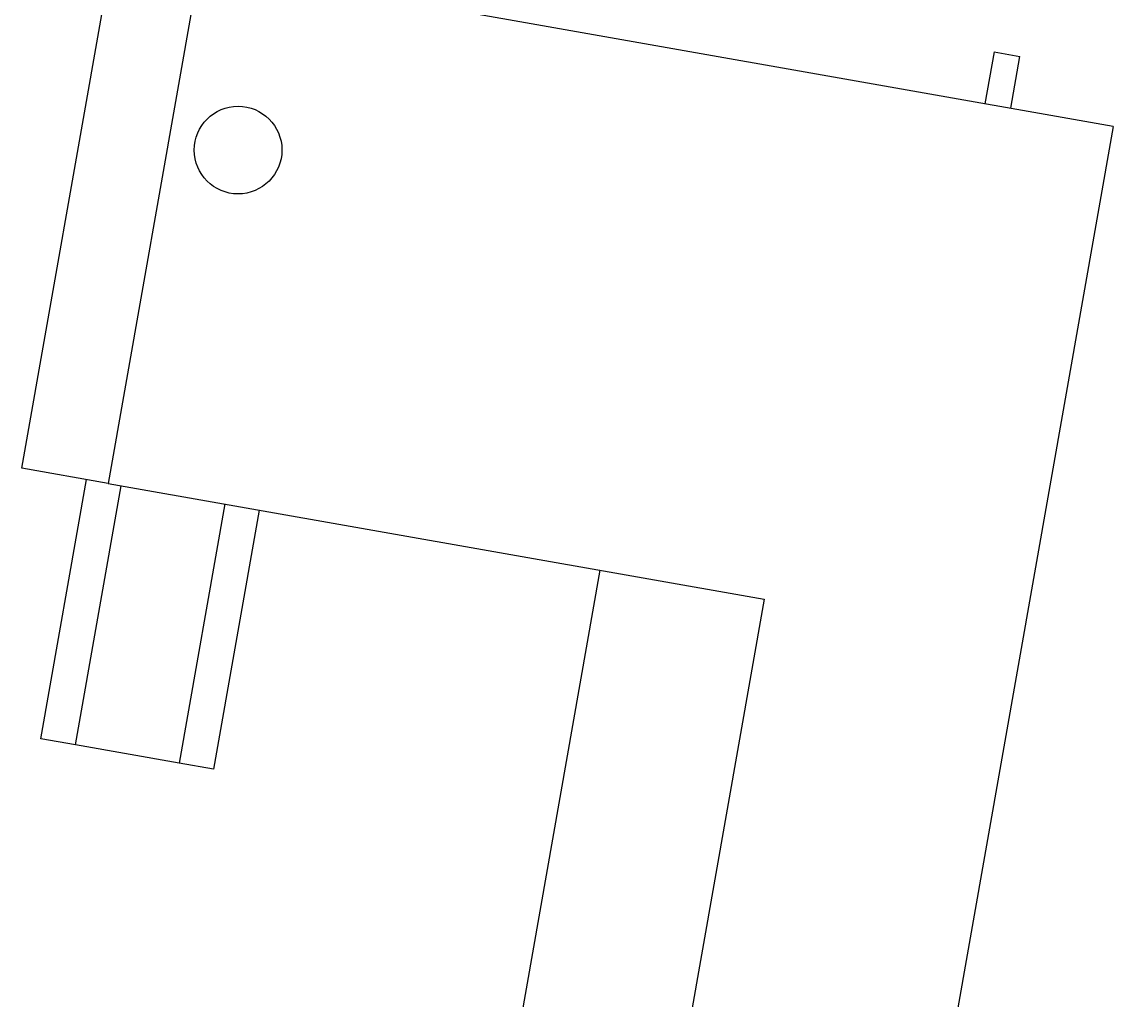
# Model space of a CAD drawing. Header units: millimetres. Extents: x 15 to 2378, y 5 to 1787.
# Drawn here: x 2122.1 to 2184.4, y 1129.5 to 1185.3 of the extents above; entities that cross this region are included whole.
import ezdxf

# ---------------------------------------------------------------- set-up
doc = ezdxf.new("R2010")
doc.units = ezdxf.units.MM

msp = doc.modelspace()

# ---------------------------------------------------------------- linework, layer by layer
at = {"color": 7, "linetype": 'Continuous', "lineweight": 25}
for p, q in [((2122.127, 1159.844), (2127.336, 1189.389)), ((2132.261, 1188.52), (2127.051, 1158.976)), ((2184.383, 1179.33), (2132.261, 1188.52)), ((2177.59, 1183.574), (2177.069, 1180.619)), ((2177.59, 1183.574), (2179.067, 1183.313)), ((2178.546, 1180.359), (2179.067, 1183.313)), ((2184.383, 1179.33), (2172.575, 1112.363)), ((2127.051, 1158.976), (2122.127, 1159.844)), ((2123.215, 1144.421), (2125.82, 1159.193)), ((2125.185, 1144.074), (2127.79, 1158.846)), ((2127.051, 1158.976), (2164.474, 1152.378)), ((2133.699, 1157.804), (2131.094, 1143.032)), ((2135.668, 1157.457), (2133.063, 1142.685)), ((2148.519, 1116.605), (2155.118, 1154.027)), ((2164.474, 1152.378), (2157.875, 1114.955)), ((2125.185, 1144.074), (2123.215, 1144.421)), ((2131.094, 1143.032), (2125.185, 1144.074)), ((2133.063, 1142.685), (2131.094, 1143.032))]:
    msp.add_line(p, q, dxfattribs=at)
msp.add_circle((2134.463, 1177.978), 2.5, dxfattribs=at)

doc.saveas('drawing.dxf')
